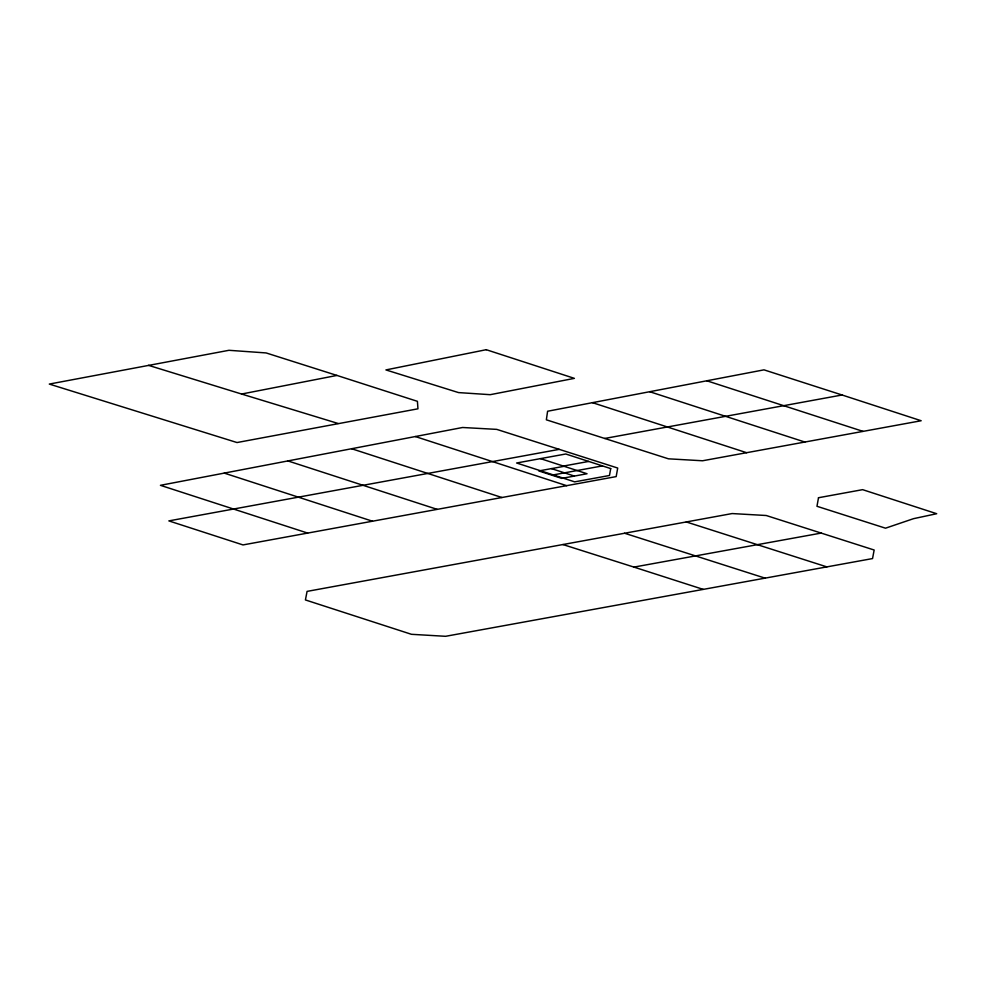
<?xml version="1.0" encoding="UTF-8"?>
<svg xmlns="http://www.w3.org/2000/svg" width="986" height="986" viewBox="0 0 986 986"><rect width="100%" height="100%" fill="white"/><g stroke="black" fill="none" stroke-linecap="round" stroke-linejoin="round"><path stroke-width="1.48" d="M148.504 365.338L241.595 394.03L336.941 375.432L417.411 401.327L417.953 408.808L237.022 442.541L49.3 384.072L228.949 350.301L266.134 352.939L336.941 375.432M604.689 438.462L842.069 394.992L921.17 420.739L702.562 460.77L668.459 458.823L546.355 419.814L547.6 411.248L763.99 369.849L842.069 394.992M559.222 449.357L168.852 520.891L243 544.925L616.176 476.595L617.704 468.042L496.734 429.378L462.582 427.493L160.435 485.322L307.657 533.081M624.606 533.241L307.077 591.39L305.413 599.944L411.458 634.306L445.598 636.303L872.548 558.569L874.151 550.015L766.221 515.505L732.117 513.558L624.606 533.241L765.074 578.141M588.691 461.436L563.388 466.07L540.476 458.626M553.269 474.907L602.446 465.897M562.92 544.543L633.936 567.098L821.178 533.081M241.595 394.03L338.136 423.487M686.305 521.951L826.847 566.888M633.936 567.098L703.228 589.381M706.814 380.781L863.07 431.387M649.7 391.713L804.835 442.036M746.612 452.697L592.463 402.658M551.457 468.621L574.382 476.065M566.654 485.667L415.34 436.539M351.632 448.729L501.936 497.511M287.924 460.93L437.217 509.368M224.266 473.107L372.486 521.212M610.716 468.584L609.484 475.486L574.69 481.858L516.602 463.001L565.767 453.991L610.716 468.584M818.503 497.733L816.975 506.286L885.514 528.188L913.566 518.661L936.7 513.718L862.614 489.66L818.503 497.733M486.246 349.697L385.92 369.923L458.527 392.588L490.215 394.683L574.394 378.365L486.246 349.697M564.115 466.304L538.812 470.938L561.737 478.383L587.04 473.748L564.115 466.304"/></g></svg>
